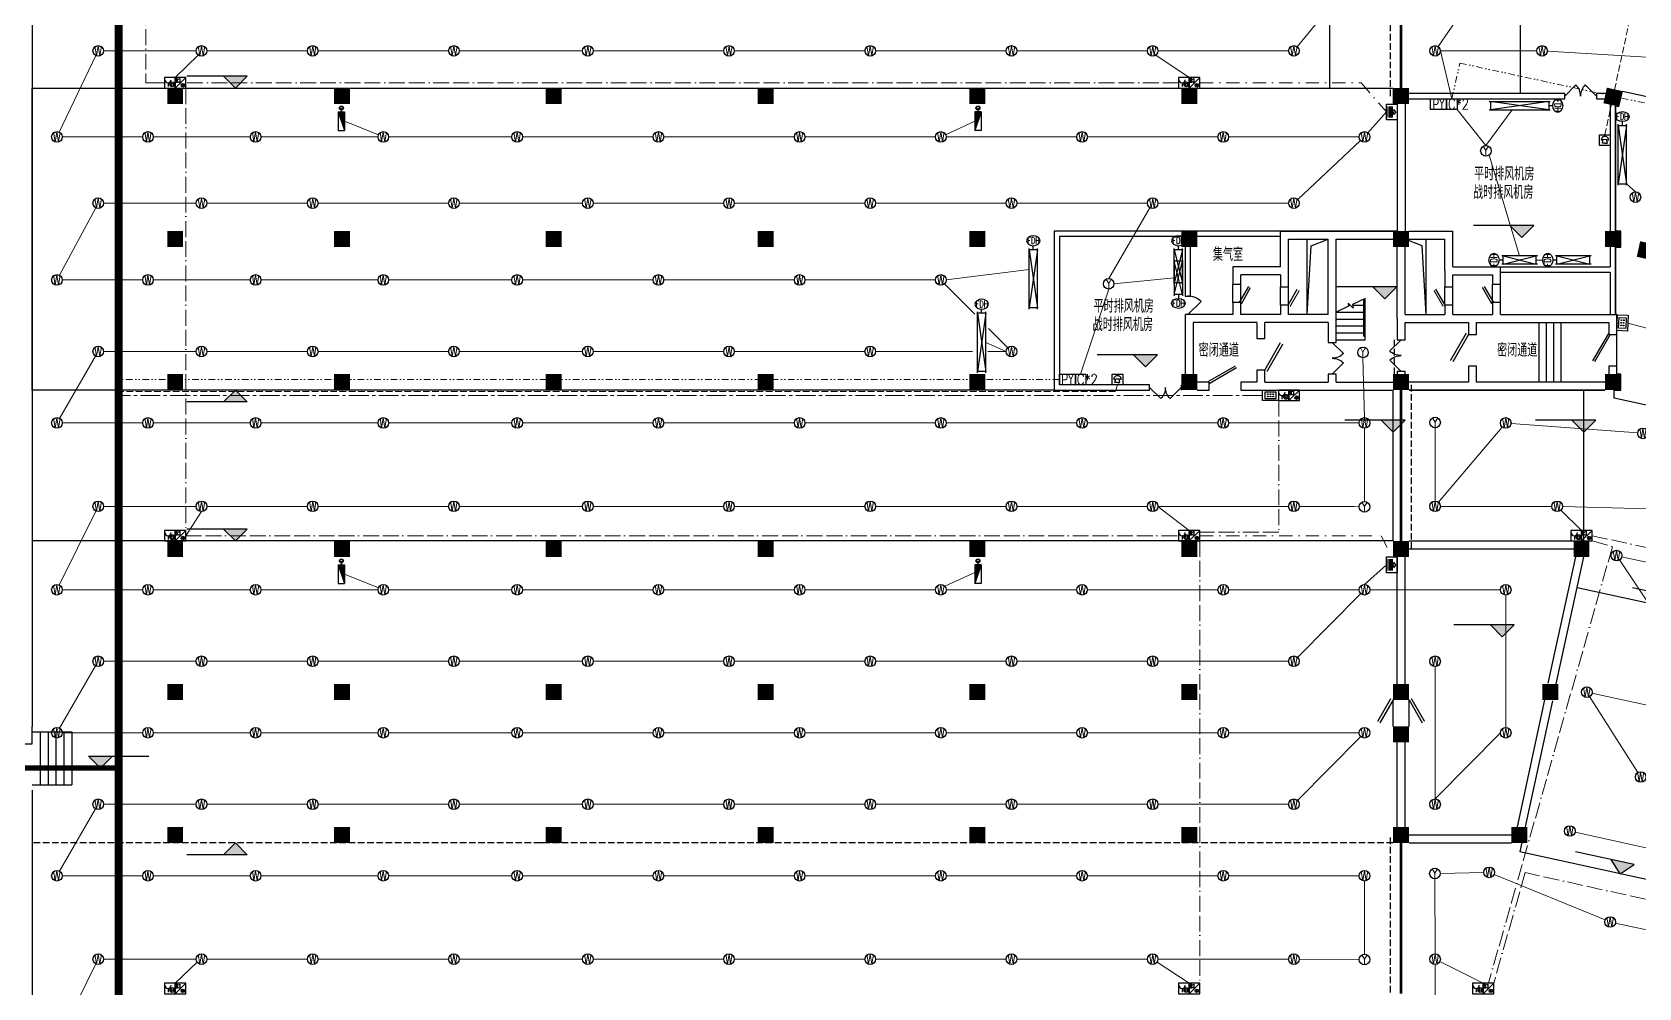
# Model space of a CAD drawing. Extents: x 791398 to 2325386, y -987887 to -518217.
# Drawn here: x 1440194 to 1500875, y -798425 to -762334 of the extents above; entities that cross this region are included whole.
import ezdxf
from ezdxf.enums import TextEntityAlignment as Align

# ---------------------------------------------------------------- set-up
doc = ezdxf.new("R2010")
doc.units = 0
doc.header["$LTSCALE"] = 1000
doc.header["$MEASUREMENT"] = 0
for name, pattern in [('ACAD_ISO11W100', [33.5, 12, -3, 12, -3, 0.5, -3]), ('BORDER', [1.75, 0.5, -0.25, 0.5, -0.25, 0, -0.25]), ('CENTER2', [1.125, 0.75, -0.125, 0.125, -0.125]), ('DASH', [0.35, 0.25, -0.1]), ('DASHDOT', [1, 0.5, -0.25, 0, -0.25]), ('DASHEDX2', [1.5, 1, -0.5]), ('DIVIDE2', [0.625, 0.25, -0.125, 0, -0.125, 0, -0.125]), ('常规', [10, 10, 0])]:
    doc.linetypes.add(name, pattern=pattern)
for name, color, linetype in [('COLUMN', 9, 'Continuous'), ('DIM_ELEV', 3, 'Continuous'), ('JPS-X', 1, 'BORDER'), ('JPS-XHS', 7, 'Continuous'), ('K-排风', 2, 'Continuous'), ('K-防火阀', 7, 'Continuous'), ('PS房间字', 3, 'Continuous'), ('PUB_DIM', 3, 'Continuous'), ('RD-equip', 3, 'Continuous'), ('RD-text', 4, 'Continuous'), ('STAIR', 9, 'Continuous'), ('STAIRS', 9, 'Continuous'), ('WALL', 8, 'Continuous'), ('WINDOW', 8, 'Continuous'), ('ZS封堵', 40, 'Continuous'), ('ZS房间字', 6, 'Continuous')]:
    doc.layers.add(name, color=color, linetype=linetype)
doc.layers.add('RD-line', color=2, linetype='Continuous', lineweight=0)
doc.styles.add('_TCH_DIM', font='SIMPLEX', dxfattribs={"bigfont": 'GBCBIG'})
doc.styles.add('_TEL_DIM', font='SIMPLEX', dxfattribs={"width": 0.8, "height": 3.5, "bigfont": 'HZTXT'})
doc.styles.add('FS1', font='txt4', dxfattribs={"width": 0.8, "bigfont": 'fstxt'})
doc.styles.add('K-KHZ', font='tjromans.shx', dxfattribs={"width": 0.8, "bigfont": 'tjhztxt.shx'})
doc.styles.get("Standard").update_dxf_attribs({"font": 'gbenor.shx', "bigfont": 'gbcbig.shx'})
doc.linetypes.add('BRA', pattern='A,2.8,-0.1,["B",_TEL_DIM,S=0.07,R=0,X=0,Y=-0.12],-0.25', length=3.15)

# ---------------------------------------------------------------- blocks, each defined once
blk = doc.blocks.new('FF')
at = {"linetype": 'Continuous'}
for radius in [75, 60]:
    blk.add_circle((0, 0), radius, dxfattribs=at)
blk = doc.blocks.new('DXHS')
at = {"layer": 'JPS-XHS'}
blk.add_hatch(color=256, dxfattribs=at).paths.add_polyline_path([(-350, 240), (-350, 0), (350, 0)])
at = {"layer": 'JPS-XHS', "linetype": 'Continuous'}
for p, q in [((-350, 240), (-350, 0)), ((-350, 240), (350, 240)), ((-350, 0), (350, 0)), ((350, 240), (350, 0))]:
    blk.add_line(p, q, dxfattribs=at)
at = {"layer": 'JPS-XHS'}
blk.add_line((-350, 240), (350, 0), dxfattribs=at)
blk = doc.blocks.new('xxhhsss')
at = {"layer": 'JPS-X', "const_width": 50}
for points in [[(-13285, -67016), (-13285, -66866)], [(10755, -67016), (10755, -66866)], [(-13285, -84116), (-13285, -83966)], [(10755, -84116), (10755, -83966)]]:
    blk.add_lwpolyline(points, dxfattribs=at)
at = {"layer": 'JPS-X'}
for p, rotation in [((-13285, -66866), 90), ((10755, -66866), 270), ((-13285, -83966), 90), ((10755, -83966), 270)]:
    blk.add_blockref('FF', p, dxfattribs=dict(at, rotation=rotation))
at = {"layer": 'JPS-XHS', "xscale": -1, "rotation": 90}
for p in [(-13165, -67366), (-13165, -84466)]:
    blk.add_blockref('DXHS', p, dxfattribs=at)
at = {"layer": 'JPS-XHS', "rotation": 270}
for p in [(10635, -67366), (10635, -84466)]:
    blk.add_blockref('DXHS', p, dxfattribs=at)
blk = doc.blocks.new('_FZH')
blk.add_solid([(-0.5, -0.5), (0.5, -0.5), (-0.5, 0.5), (0.5, 0.5)])
blk = doc.blocks.new('$DorLib2D$00000192')
at = {"color": 0}
blk.add_line((-0.5, 0.125), (0.366, 0.625), dxfattribs=at)
at = {"color": 0, "const_width": 0.0417}
blk.add_lwpolyline([(-0.542, 0.197), (0.324, 0.697)], dxfattribs=at)
blk = doc.blocks.new('$DorLib2D$00000181')
at = {"color": 0}
for p, q in [((-0.533, 0.141), (0.333, 0.641)), ((-0.5, 0.083), (0.366, 0.583))]:
    blk.add_line(p, q, dxfattribs=at)
blk = doc.blocks.new('$DorLib2D$00000116')
at = {"color": 0}
for p, q in [((-0.5, 0), (-0.146, 0.354)), ((0.5, 0), (0.146, 0.354))]:
    blk.add_line(p, q, dxfattribs=at)
for centre, start, end in [((-0.5, 0), 0, 45), ((0.5, 0), 135, 180)]:
    blk.add_arc(centre, 0.5, start, end, dxfattribs=at)
blk = doc.blocks.new('$DorLib2D$00000190')
at = {"color": 0}
blk.add_line((-0.5, 0.187), (0.366, 0.687), dxfattribs=at)
at = {"color": 0, "const_width": 0.0625}
blk.add_lwpolyline([(-0.562, 0.296), (0.304, 0.796)], dxfattribs=at)
blk = doc.blocks.new('$DorLib2D$00000180')
at = {"color": 0}
for p, q in [((-0.557, 0.242), (0.309, 0.742)), ((-0.5, 0.143), (0.366, 0.643))]:
    blk.add_line(p, q, dxfattribs=at)
blk = doc.blocks.new('$DorLib2D$00000114')
at = {"color": 0}
blk.add_line((0.5, 0), (-0.207, 0.707), dxfattribs=at)
blk.add_arc((0.5, 0), 1, 135, 180, dxfattribs=at)
blk = doc.blocks.new('$DorLib2D$00000191')
at = {"color": 0}
blk.add_line((-0.5, 0.15), (0.366, 0.65), dxfattribs=at)
at = {"color": 0, "const_width": 0.05}
blk.add_lwpolyline([(-0.55, 0.237), (0.316, 0.737)], dxfattribs=at)
blk = doc.blocks.new('yy')
at = {"layer": 'RD-equip'}
blk.add_circle((0, 0), 200, dxfattribs=at)
at = {"layer": 'RD-equip', "color": 4, "style": 'FS1', "width": 0.8}
blk.add_attdef('Y', text='', height=360, dxfattribs=at).set_placement((0, 0), align=Align.MIDDLE)
blk = doc.blocks.new('dafsdgdgdfgh')
at = {"layer": 'RD-equip'}
blk.add_lwpolyline([(300, 400), (300, 0), (-300, 0), (-300, 400)], close=True, dxfattribs=at)
at = {"layer": 'RD-text'}
for points in [[(200, 333), (200, 67), (-200, 67), (-200, 333)], [(-113, 257), (-87, 257), (-87, 237), (-113, 237)], [(-113, 163), (-87, 163), (-87, 143), (-113, 143)], [(-13, 257), (13, 257), (13, 237), (-13, 237)], [(-13, 163), (13, 163), (13, 143), (-13, 143)], [(87, 257), (113, 257), (113, 237), (87, 237)], [(87, 163), (113, 163), (113, 143), (87, 143)]]:
    blk.add_lwpolyline(points, close=True, dxfattribs=at)
blk = doc.blocks.new('sadadfadsada')
for p, q in [((-400, 400), (-400, 0)), ((0, 400), (-400, 400)), ((-400, 0), (0, 0)), ((-268, 200), (-268, 60)), ((400, 400), (0, 400)), ((400, 400), (0, 0)), ((0, 400), (0, 0)), ((0, 0), (0, 400)), ((0, 0), (400, 0)), ((33, 346, 0), (33, 226, 0)), ((92, 346, 0), (33, 346, 0)), ((33, 226, 0), (92, 226, 0)), ((92, 326, 0), (172, 366, 0)), ((92, 226, 0), (92, 346, 0)), ((172, 206, 0), (92, 246, 0)), ((172, 366, 0), (172, 206, 0)), ((242, 159), (338, 64)), ((242, 64), (338, 159)), ((400, 0), (400, 400))]:
    blk.add_line(p, q)
for centre, radius in [((-109, 144), 90.3), ((-109, 144), 45.2), ((290, 111), 67.6)]:
    blk.add_circle(centre, radius)
blk.add_arc((-268, 320), 120, 180, 0)
at = {"flags": 9}
for p in [(-200, 400), (200, 400)]:
    blk.add_attdef('A', p, '', height=0.008, dxfattribs=at)
blk = doc.blocks.new('adfarq2daasdfwqdf')
at = {"color": 4}
for p, q in [((-73, 0), (-139, 0)), ((-94, -112), (-67, 29)), ((-67, 29), (62, 29)), ((94, -112), (62, 29)), ((139, 0), (71, 0)), ((0, -112), (-94, -112)), ((0, -112), (94, -112))]:
    blk.add_line(p, q, dxfattribs=at)
blk.add_ellipse((0, 0), major_axis=(98.3, 98.3), ratio=1, start_param=5.497787, end_param=8.63938, dxfattribs=at)
at = {"layer": 'RD-equip'}
blk.add_lwpolyline([(-201, 200), (199, 200), (199, -200), (-201, -200)], close=True, dxfattribs=at)
blk = doc.blocks.new('FHJL')
at = {"layer": 'RD-equip', "color": 4}
for p, q in [((-212, 331), (210, 331)), ((-212, 274), (210, 274)), ((-212, 221), (210, 221)), ((-212, 168), (210, 168)), ((-97, 120), (-31, 120)), ((0, 43), (-97, 120)), ((-31, 120), (-31, 293)), ((0, 43), (97, 120)), ((31, 120), (31, 293)), ((97, 120), (31, 120))]:
    blk.add_line(p, q, dxfattribs=at)
at = {"layer": 'RD-equip'}
blk.add_lwpolyline([(300, 400), (300, 0), (-300, 0), (-300, 400)], close=True, dxfattribs=at)
blk = doc.blocks.new('FI1250K')
at = {"layer": 'K-防火阀'}
for p, q in [((0, -50), (0, 1300)), ((320, 1250), (0, 0)), ((0, 1250), (320, 0)), ((0, 1250), (320, 1250)), ((160, 1250), (160, 1400)), ((320, -50), (320, 1300)), ((0, 0), (320, 0))]:
    blk.add_line(p, q, dxfattribs=at)
at = {"layer": 'K-防火阀', "const_width": 25}
blk.add_lwpolyline([(148, 625, 1), (172, 625, 1)], format="xyb", close=True, dxfattribs=at)
at = {"layer": 'K-防火阀'}
blk.add_ellipse((160, 1590), major_axis=(255, 0), ratio=0.74203, dxfattribs=at)
at = {"layer": 'K-防火阀', "style": 'K-KHZ', "width": 0.65, "flags": 4}
blk.add_attdef('F', text='', height=250, dxfattribs=at).set_placement((160, 1470), align=Align.CENTER)
blk = doc.blocks.new('FI2200K')
at = {"layer": 'K-防火阀'}
for p, q in [((0, -50), (0, 2250)), ((320, 2200), (0, 0)), ((0, 2200), (320, 0)), ((0, 2200), (320, 2200)), ((160, 2200), (160, 2350)), ((320, -50), (320, 2250)), ((0, 0), (320, 0))]:
    blk.add_line(p, q, dxfattribs=at)
at = {"layer": 'K-防火阀', "const_width": 25}
blk.add_lwpolyline([(148, 1101, 1), (172, 1101, 1)], format="xyb", close=True, dxfattribs=at)
at = {"layer": 'K-防火阀'}
blk.add_ellipse((160, 2540), major_axis=(255, 0), ratio=0.74203, dxfattribs=at)
at = {"layer": 'K-防火阀', "style": 'K-KHZ', "width": 0.65, "flags": 4}
blk.add_attdef('F', text='', height=250, dxfattribs=at).set_placement((160, 2420), align=Align.CENTER)
blk = doc.blocks.new('KZMK')
at = {"layer": 'RD-equip'}
blk.add_lwpolyline([(-200, 400), (200, 400), (200, 0), (-200, 0)], close=True, dxfattribs=at)
at = {"layer": 'RD-equip', "color": 4, "style": 'FS1', "width": 0.8}
blk.add_attdef('C', text='', height=400, dxfattribs=at).set_placement((0, 200), align=Align.MIDDLE)

msp = doc.modelspace()

# ---------------------------------------------------------------- hatches: boundary and pattern name
at = {"layer": 'DIM_ELEV'}
for points in [[(1447870, -764449), (1448320, -763999), (1447420, -763999)], [(1496458, -770089), (1496908, -769639), (1496008, -769639)], [(1491284, -772400), (1491734, -771950), (1490834, -771950)], [(1482245, -774975), (1482695, -774525), (1481795, -774525)], [(1447870, -775849), (1448320, -776299), (1447420, -776299)], [(1491594, -777440), (1492044, -776990), (1491144, -776990)], [(1498794, -777440), (1499244, -776990), (1498344, -776990)], [(1447870, -781549), (1448320, -781099), (1447420, -781099)], [(1495716, -785171), (1496166, -784721), (1495266, -784721)], [(1442778, -790123), (1442328, -789673), (1443228, -789673)], [(1447870, -792949), (1448320, -793399), (1447420, -793399)], [(1500167, -794114), (1500702, -793769), (1499823, -793578)]]:
    msp.add_hatch(color=256, dxfattribs=at).paths.add_polyline_path(points)

# ---------------------------------------------------------------- linework, layer by layer
for p, q in [((1488344, -772999), (1488344, -770149)), ((1488344, -772999), (1488344, -770149)), ((1492844, -772999), (1492844, -770149)), ((1492844, -772999), (1492844, -770149)), ((1491594, -788549), (1491594, -787549)), ((1491594, -788549), (1491594, -787549)), ((1492194, -788549), (1492194, -787549)), ((1492194, -788549), (1492194, -787549))]:
    msp.add_line(p, q)
for points in [[(1488344, -772999), (1488502, -770408), (1489144, -770149)], [(1488344, -772999), (1488502, -770408), (1489144, -770149)], [(1492844, -772999), (1492685, -770408), (1492044, -770149)], [(1492844, -772999), (1492685, -770408), (1492044, -770149)]]:
    msp.add_lwpolyline(points)
for p, q in [((1448320, -763999), (1446042, -763999)), ((1447870, -764449), (1447420, -763999)), ((1447870, -764449), (1448320, -763999)), ((1496908, -769639), (1494630, -769639)), ((1496458, -770089), (1496008, -769639)), ((1496458, -770089), (1496908, -769639)), ((1491734, -771950), (1489455, -771950)), ((1491284, -772400), (1490834, -771950)), ((1491284, -772400), (1491734, -771950)), ((1482695, -774525), (1480417, -774525)), ((1482245, -774975), (1481795, -774525)), ((1482245, -774975), (1482695, -774525)), ((1447870, -775849), (1447420, -776299)), ((1447870, -775849), (1448320, -776299)), ((1448320, -776299), (1446042, -776299)), ((1492044, -776990), (1489765, -776990)), ((1491594, -777440), (1491144, -776990)), ((1491594, -777440), (1492044, -776990)), ((1499244, -776990), (1496965, -776990)), ((1498794, -777440), (1498344, -776990)), ((1498794, -777440), (1499244, -776990)), ((1448320, -781099), (1446042, -781099)), ((1447870, -781549), (1447420, -781099)), ((1447870, -781549), (1448320, -781099)), ((1502866, -783801), (1500640, -783318)), ((1496166, -784721), (1493888, -784721)), ((1495716, -785171), (1495266, -784721)), ((1495716, -785171), (1496166, -784721)), ((1442778, -790123), (1442328, -789673)), ((1442328, -789673), (1444607, -789673)), ((1442778, -790123), (1443228, -789673)), ((1447870, -792949), (1447420, -793399)), ((1447870, -792949), (1448320, -793399)), ((1448320, -793399), (1446042, -793399)), ((1500702, -793769), (1498476, -793286)), ((1500167, -794114), (1499823, -793578)), ((1500167, -794114), (1500702, -793769))]:
    msp.add_line(p, q, dxfattribs=at)
at = {"layer": 'PUB_DIM'}
msp.add_lwpolyline([(1441694, -790150, 0, 0, 0), (1440869, -790150, 100, 0, 0), (1440494, -790150, 0, 0, 0)], format="xyseb", dxfattribs=at)
at = {"layer": 'RD-equip'}
for points in [[(1493010, -764849), (1493610, -764849), (1493609, -765249), (1493010, -765249)], [(1478994, -775249), (1479593, -775249), (1479593, -775649), (1478994, -775649)]]:
    msp.add_lwpolyline(points, close=True, dxfattribs=at)
at = {"layer": 'RD-line', "linetype": 'ACAD_ISO11W100', "ltscale": 0.05}
for p, q in [((1444494, -736349), (1444494, -764249)), ((1483494, -764249), (1445994, -764249)), ((1445994, -764449), (1445994, -781149)), ((1487273, -776249), (1487273, -781211)), ((1445994, -781349), (1483494, -781349)), ((1487273, -781211), (1484294, -781211)), ((1484294, -781549), (1484294, -798249)), ((1499107, -781349), (1537421, -789709)), ((1499107, -781549), (1499875, -781767)), ((1499875, -781767), (1495195, -798249)), ((1496580, -794074), (1495395, -798249)), ((1519123, -799048), (1496580, -794074))]:
    msp.add_line(p, q, dxfattribs=at)
at = {"layer": 'RD-line', "linetype": 'DASH'}
for p, q in [((1499594, -766211), (1501742, -756185)), ((1481106, -775901), (1443461, -775901)), ((1481183, -775649), (1481106, -775901))]:
    msp.add_line(p, q, dxfattribs=at)
at = {"layer": 'RD-line'}
for p, q in [((1490386, -759947), (1487973, -762887)), ((1495295, -759957), (1493293, -762877)), ((1442603, -763222), (1441216, -766112)), ((1446390, -763042), (1442890, -763042)), ((1450590, -763042), (1446790, -763042)), ((1455923, -763042), (1450990, -763042)), ((1460980, -763042), (1456323, -763042)), ((1466313, -763042), (1461380, -763042)), ((1471647, -763042), (1466713, -763042)), ((1476980, -763042), (1472047, -763042)), ((1482313, -763042), (1477380, -763042)), ((1487647, -763042), (1482713, -763042)), ((1497021, -763042), (1493380, -763042)), ((1493380, -763042), (1493810, -764849)), ((1497421, -763054), (1501176, -763274)), ((1445194, -764249), (1444494, -764249)), ((1494009, -765249), (1495099, -766615)), ((1495099, -766615), (1496096, -765269)), ((1441330, -766292), (1444369, -766292)), ((1444769, -766292), (1448434, -766292)), ((1448834, -766292), (1453256, -766292)), ((1453656, -766292), (1458313, -766292)), ((1458713, -766292), (1463647, -766292)), ((1464047, -766292), (1468980, -766292)), ((1469380, -766292), (1474313, -766292)), ((1474713, -766292), (1479647, -766292)), ((1480047, -766292), (1484980, -766292)), ((1485380, -766292), (1490313, -766292)), ((1490367, -766429), (1487992, -768655)), ((1495218, -766976), (1496369, -770779)), ((1500746, -768364), (1500414, -768064)), ((1446390, -768792), (1442890, -768792)), ((1450590, -768792), (1446790, -768792)), ((1455923, -768792), (1450990, -768792)), ((1460980, -768792), (1456323, -768792)), ((1466313, -768792), (1461380, -768792)), ((1471647, -768792), (1466713, -768792)), ((1476980, -768792), (1472047, -768792)), ((1482313, -768792), (1477380, -768792)), ((1487647, -768792), (1482713, -768792)), ((1442595, -768968), (1441225, -771516)), ((1480852, -771636), (1482412, -768965)), ((1496994, -770939), (1497245, -770939)), ((1441330, -771692), (1444369, -771692)), ((1444769, -771692), (1448434, -771692)), ((1448834, -771692), (1453256, -771692)), ((1453656, -771692), (1458313, -771692)), ((1458713, -771692), (1463647, -771692)), ((1464047, -771692), (1468980, -771692)), ((1469380, -771692), (1474313, -771692)), ((1474654, -771834), (1475795, -772990)), ((1474713, -771692), (1477844, -771291)), ((1481052, -771836), (1483324, -771611)), ((1480852, -772036), (1479793, -775249)), ((1476318, -773519), (1477039, -774250)), ((1476980, -774392), (1476214, -774049)), ((1442590, -774565), (1441230, -776919)), ((1446390, -774392), (1442890, -774392)), ((1450590, -774392), (1446790, -774392)), ((1455923, -774392), (1450990, -774392)), ((1460980, -774392), (1456323, -774392)), ((1466313, -774392), (1461380, -774392)), ((1471647, -774392), (1466713, -774392)), ((1475713, -774392), (1472047, -774392)), ((1476980, -774392), (1476289, -774392)), ((1490456, -774628), (1490509, -776892)), ((1441330, -777092), (1444369, -777092)), ((1444769, -777092), (1448434, -777092)), ((1448834, -777092), (1453256, -777092)), ((1453656, -777092), (1458313, -777092)), ((1458713, -777092), (1463647, -777092)), ((1464047, -777092), (1468980, -777092)), ((1469380, -777092), (1474313, -777092)), ((1474713, -777092), (1479647, -777092)), ((1480047, -777092), (1484980, -777092)), ((1485380, -777092), (1490313, -777092)), ((1490513, -777292), (1490513, -780059)), ((1493180, -777276), (1493180, -780042)), ((1495717, -777245), (1493309, -780089)), ((1500831, -777471), (1496046, -777107)), ((1446390, -780242), (1442890, -780242)), ((1450590, -780242), (1446790, -780242)), ((1455923, -780242), (1450990, -780242)), ((1460980, -780242), (1456323, -780242)), ((1466313, -780242), (1461380, -780242)), ((1471647, -780242), (1466713, -780242)), ((1476980, -780242), (1472047, -780242)), ((1482313, -780242), (1477380, -780242)), ((1487647, -780242), (1482713, -780242)), ((1482713, -780242), (1483894, -781149)), ((1488047, -780242), (1490128, -780242)), ((1490128, -780242), (1490313, -780259)), ((1493380, -780242), (1497588, -780242)), ((1497988, -780247), (1502930, -780381)), ((1442601, -780421), (1441219, -783213)), ((1446590, -780442), (1445994, -781349)), ((1500224, -782143), (1505039, -783188)), ((1490513, -783192), (1491344, -782451)), ((1500140, -782267), (1501977, -785019)), ((1441330, -783392), (1444369, -783392)), ((1444769, -783392), (1448434, -783392)), ((1448834, -783392), (1453256, -783392)), ((1453656, -783392), (1458313, -783392)), ((1458713, -783392), (1463647, -783392)), ((1464047, -783392), (1468980, -783392)), ((1469380, -783392), (1474313, -783392)), ((1474713, -783392), (1479647, -783392)), ((1480047, -783392), (1484980, -783392)), ((1485380, -783392), (1490313, -783392)), ((1495647, -783392), (1490713, -783392)), ((1490373, -783534), (1487987, -785950)), ((1495847, -788592), (1495847, -783592)), ((1442590, -786265), (1441230, -788619)), ((1446390, -786092), (1442890, -786092)), ((1450590, -786092), (1446790, -786092)), ((1455923, -786092), (1450990, -786092)), ((1460980, -786092), (1456323, -786092)), ((1466313, -786092), (1461380, -786092)), ((1471647, -786092), (1466713, -786092)), ((1476980, -786092), (1472047, -786092)), ((1482313, -786092), (1477380, -786092)), ((1487647, -786092), (1482713, -786092)), ((1493180, -786292), (1493180, -791292)), ((1500835, -790293), (1499016, -787427)), ((1499105, -787300), (1503919, -788346)), ((1441330, -788792), (1444369, -788792)), ((1444769, -788792), (1448434, -788792)), ((1448834, -788792), (1453256, -788792)), ((1453656, -788792), (1458313, -788792)), ((1458713, -788792), (1463647, -788792)), ((1464047, -788792), (1468980, -788792)), ((1469380, -788792), (1474313, -788792)), ((1474713, -788792), (1479647, -788792)), ((1480047, -788792), (1484980, -788792)), ((1485380, -788792), (1490313, -788792)), ((1493180, -791292), (1495647, -788792)), ((1490373, -788934), (1487987, -791350)), ((1442590, -791665), (1441230, -794019)), ((1446390, -791492), (1442890, -791492)), ((1450590, -791492), (1446790, -791492)), ((1455923, -791492), (1450990, -791492)), ((1460980, -791492), (1456323, -791492)), ((1466313, -791492), (1461380, -791492)), ((1471647, -791492), (1466713, -791492)), ((1476980, -791492), (1472047, -791492)), ((1482313, -791492), (1477380, -791492)), ((1487647, -791492), (1482713, -791492)), ((1498464, -792545), (1502849, -793512)), ((1441330, -794192), (1444369, -794192)), ((1444769, -794192), (1448434, -794192)), ((1448834, -794192), (1453256, -794192)), ((1453656, -794192), (1458313, -794192)), ((1458713, -794192), (1463647, -794192)), ((1464047, -794192), (1468980, -794192)), ((1469380, -794192), (1474313, -794192)), ((1474713, -794192), (1479647, -794192)), ((1480047, -794192), (1484980, -794192)), ((1485380, -794192), (1490313, -794192)), ((1493180, -797142), (1493172, -794305)), ((1493372, -794105), (1495022, -794069)), ((1499605, -795862), (1495407, -794140)), ((1490513, -794392), (1490513, -797153)), ((1504807, -797027), (1499986, -795980)), ((1446390, -797342), (1442890, -797342)), ((1450590, -797342), (1446790, -797342)), ((1455923, -797342), (1450990, -797342)), ((1460980, -797342), (1456323, -797342)), ((1466313, -797342), (1461380, -797342)), ((1471647, -797342), (1466713, -797342)), ((1476980, -797342), (1472047, -797342)), ((1482313, -797342), (1477380, -797342)), ((1487647, -797342), (1482713, -797342)), ((1488047, -797342), (1490313, -797353)), ((1442601, -797521), (1441219, -800313)), ((1493180, -797542), (1493180, -802992)), ((1493361, -797427), (1494995, -798249))]:
    msp.add_line(p, q, dxfattribs=at)
at = {"layer": 'RD-line', "linetype": 'BRA'}
for p, q in [((1445594, -764049), (1446466, -763203)), ((1482633, -763202), (1483894, -764049)), ((1451994, -765699), (1453271, -766217)), ((1475794, -765699), (1474695, -766208)), ((1491344, -765349), (1490645, -766142)), ((1498707, -781149), (1497930, -780382)), ((1475794, -782742), (1474661, -783257)), ((1451994, -782799), (1453271, -783317)), ((1446426, -797456), (1445594, -798249)), ((1483894, -798249), (1482680, -797452))]:
    msp.add_line(p, q, dxfattribs=at)
at = {"layer": 'RD-line', "linetype": 'DIVIDE2'}
for p, q in [((1493810, -764849), (1494119, -763504)), ((1494119, -763504), (1520191, -769138)), ((1478994, -775449), (1443461, -775449))]:
    msp.add_line(p, q, dxfattribs=at)
at = {"layer": 'RD-line', "linetype": 'DASHDOT'}
for p, q in [((1484294, -764249), (1490388, -764249)), ((1490388, -764249), (1491344, -765349)), ((1484294, -781349), (1491137, -781349)), ((1491137, -781349), (1491544, -782151))]:
    msp.add_line(p, q, dxfattribs=at)
at = {"layer": 'RD-line', "linetype": 'CENTER2'}
for p, q in [((1500454, -773323), (1517898, -777892)), ((1486659, -776049), (1443461, -776049))]:
    msp.add_line(p, q, dxfattribs=at)
at = {"layer": 'RD-line', "linetype": 'DASHEDX2'}
for points, const_width in [([(1443461, -841002), (1443461, -736620)], 300), ([(1443461, -790118), (1436515, -790118)], 200)]:
    msp.add_lwpolyline(points, dxfattribs=dict(at, const_width=const_width))
at = {"layer": 'STAIR'}
for p, q in [((1490544, -772389), (1490057, -772619)), ((1490484, -773819), (1490484, -772417)), ((1490544, -773097), (1490544, -772389)), ((1490544, -773819), (1490544, -772389)), ((1489912, -772687), (1489444, -772909)), ((1489444, -772909), (1490484, -772909)), ((1489444, -773949), (1489444, -772909)), ((1490081, -772752), (1489890, -772563)), ((1489890, -772563), (1489912, -772687)), ((1489905, -772649), (1489977, -772649)), ((1490057, -772619), (1490081, -772752)), ((1490062, -772649), (1490484, -772649)), ((1489444, -773169), (1490484, -773169)), ((1489444, -773429), (1490484, -773429)), ((1490544, -773819), (1490544, -773097)), ((1497104, -775549), (1497104, -773299)), ((1497384, -775549), (1497384, -773299)), ((1497664, -775549), (1497664, -773299)), ((1497944, -775549), (1497944, -773299)), ((1489444, -773689), (1490484, -773689)), ((1489444, -773949), (1490544, -773949)), ((1490484, -773819), (1490544, -773819)), ((1490544, -773949), (1490544, -773819))]:
    msp.add_line(p, q, dxfattribs=at)
at = {"layer": 'STAIRS', "linetype": 'ByBlock'}
for p, q in [((1496394, -758049), (1496394, -764649)), ((1489194, -758649), (1489194, -764449))]:
    msp.add_line(p, q, dxfattribs=at)
at = {"layer": 'STAIRS'}
for p, q in [((1491594, -781549), (1491594, -775849)), ((1492194, -775849), (1499594, -775849)), ((1498794, -781549), (1498794, -775849)), ((1505919, -784925), (1498541, -783323)), ((1440194, -788760), (1441694, -788760)), ((1440494, -788760), (1440494, -790760)), ((1440794, -788760), (1440794, -790760)), ((1441094, -788760), (1441094, -790760)), ((1441394, -788760), (1441394, -790760)), ((1441694, -788760), (1441694, -790760)), ((1440194, -790760), (1441694, -790760)), ((1496581, -792349), (1496377, -793291)), ((1459594, -792949), (1459164, -792949)), ((1503755, -794893), (1496377, -793291))]:
    msp.add_line(p, q, dxfattribs=at)
at = {"layer": 'STAIRS', "linetype": 'DASH'}
msp.add_line((1491594, -792949), (1440194, -792949), dxfattribs=at)
at = {"layer": 'STAIRS'}
msp.add_lwpolyline([(1440194, -764449), (1491594, -764449), (1491594, -765049), (1491744, -765049), (1491744, -769849), (1478794, -769849), (1478794, -775849), (1440194, -775849)], close=True, dxfattribs=at)
for points in [[(1499943, -776157), (1499943, -775849), (1500194, -775849), (1500194, -775249), (1500044, -775249), (1500044, -772999), (1499994, -772999), (1499994, -770449), (1500194, -770449), (1500194, -769849), (1499994, -769849), (1499994, -765117), (1500123, -765145), (1500251, -764558), (1635070, -793827), (1632652, -804968), (1583155, -794222), (1584428, -788359), (1571284, -785505), (1570011, -791369), (1499943, -776157), (1499943, -775849)], [(1491594, -781549), (1440194, -781549)]]:
    msp.add_lwpolyline(points, dxfattribs=at)
at = {"layer": 'WALL'}
for p, q in [((1440194, -738249), (1440194, -788560)), ((1491744, -765049), (1491744, -769849)), ((1492044, -765049), (1492044, -769849)), ((1498073, -764649), (1492194, -764649)), ((1492194, -764849), (1498073, -764849)), ((1498073, -764849), (1498073, -764649)), ((1499617, -764649), (1499273, -764649)), ((1499273, -764649), (1499273, -764849)), ((1499273, -764849), (1499573, -764849)), ((1499794, -765073), (1499794, -769849)), ((1499994, -765117), (1499994, -769849)), ((1478794, -769849), (1478794, -775849)), ((1483594, -769849), (1478794, -769849)), ((1487344, -769849), (1484194, -769849)), ((1487344, -769849), (1489294, -769849)), ((1487344, -770149), (1487344, -769849)), ((1489294, -769849), (1491594, -769849)), ((1492194, -769849), (1493844, -769849)), ((1493844, -771199), (1493844, -769849)), ((1478994, -770049), (1478994, -775649)), ((1483594, -770049), (1478994, -770049)), ((1483744, -770449), (1483744, -772299)), ((1483944, -772299), (1483944, -770449)), ((1487344, -770049), (1484194, -770049)), ((1487344, -771199), (1487344, -770149)), ((1487644, -770149), (1489144, -770149)), ((1487644, -771349), (1487644, -770149)), ((1487644, -770149), (1487644, -770149)), ((1489144, -772999), (1489144, -770149)), ((1489444, -770149), (1491594, -770149)), ((1489444, -773149), (1489444, -770149)), ((1491744, -773149), (1491744, -770449)), ((1492044, -772999), (1492044, -770449)), ((1492194, -770149), (1493544, -770149)), ((1493544, -771349), (1493544, -770149)), ((1499794, -770449), (1499794, -771199)), ((1499994, -770449), (1499994, -771349)), ((1485544, -771199), (1485544, -771849)), ((1487344, -771199), (1485544, -771199)), ((1493844, -771199), (1495644, -771199)), ((1495644, -771849), (1495644, -771199)), ((1495644, -771199), (1499794, -771199)), ((1485544, -771849), (1485844, -771849)), ((1485844, -771849), (1485844, -771499)), ((1487344, -771499), (1485844, -771499)), ((1487344, -771499), (1487344, -771949)), ((1487644, -771949), (1487644, -771349)), ((1493544, -771349), (1493544, -771949)), ((1493844, -771949), (1493844, -771499)), ((1493844, -771499), (1495344, -771499)), ((1495344, -771499), (1495344, -771849)), ((1495344, -771849), (1495644, -771849)), ((1495644, -771399), (1499794, -771399)), ((1499794, -771399), (1499794, -772999)), ((1499994, -771349), (1499994, -772999)), ((1483744, -772299), (1483944, -772299)), ((1487344, -771949), (1487644, -771949)), ((1493544, -771949), (1493844, -771949)), ((1483744, -772999), (1483744, -775249)), ((1485544, -772999), (1483744, -772999)), ((1483944, -772999), (1483744, -772999)), ((1485844, -772549), (1485544, -772549)), ((1485544, -772549), (1485544, -772999)), ((1485844, -772999), (1485844, -772549)), ((1486594, -772999), (1485844, -772999)), ((1487344, -772999), (1486594, -772999)), ((1487644, -772649), (1487344, -772649)), ((1487344, -772649), (1487344, -772999)), ((1487644, -772999), (1487644, -772649)), ((1489144, -772999), (1487644, -772999)), ((1492044, -772999), (1493544, -772999)), ((1493844, -772649), (1493544, -772649)), ((1493544, -772649), (1493544, -772999)), ((1493844, -772999), (1493844, -772649)), ((1493844, -772999), (1494594, -772999)), ((1494594, -772999), (1495344, -772999)), ((1495644, -772549), (1495344, -772549)), ((1495344, -772549), (1495344, -772999)), ((1495644, -772999), (1495644, -772549)), ((1495644, -772999), (1500044, -772999)), ((1500044, -773749), (1500044, -772999)), ((1484044, -773299), (1484044, -775249)), ((1485694, -773299), (1484044, -773299)), ((1486444, -773299), (1485694, -773299)), ((1486444, -773299), (1486444, -773899)), ((1487494, -773299), (1486744, -773299)), ((1486744, -773899), (1486744, -773299)), ((1489144, -773299), (1487494, -773299)), ((1489144, -773299), (1489144, -774049)), ((1489444, -774049), (1489444, -773149)), ((1491744, -773149), (1491744, -773949)), ((1492044, -773949), (1492044, -773299)), ((1492044, -773299), (1493694, -773299)), ((1493694, -773299), (1494444, -773299)), ((1494444, -773299), (1494444, -773749)), ((1494744, -773299), (1495494, -773299)), ((1494744, -773749), (1494744, -773299)), ((1495494, -773299), (1499744, -773299)), ((1499744, -773299), (1499744, -773749)), ((1486444, -773899), (1486744, -773899)), ((1489144, -774049), (1489444, -774049)), ((1491744, -773949), (1492044, -773949)), ((1494444, -773749), (1494744, -773749)), ((1499744, -773749), (1500044, -773749)), ((1486744, -775099), (1486444, -775099)), ((1486444, -775099), (1486444, -775549)), ((1486744, -775549), (1486744, -775099)), ((1489444, -775249), (1489144, -775249)), ((1489144, -775249), (1489144, -775549)), ((1489444, -775549), (1489444, -775249)), ((1492044, -775149), (1491744, -775149)), ((1491744, -775149), (1491744, -775249)), ((1492044, -775249), (1492044, -775149)), ((1494744, -774949), (1494444, -774949)), ((1494444, -774949), (1494444, -775549)), ((1494744, -775549), (1494744, -774949)), ((1500044, -774949), (1499744, -774949)), ((1499744, -774949), (1499744, -775249)), ((1500044, -775249), (1500044, -774949)), ((1478794, -775849), (1482394, -775849)), ((1482394, -775649), (1478994, -775649)), ((1482394, -775849), (1482394, -775649)), ((1483594, -775649), (1483594, -775849)), ((1484644, -775549), (1484194, -775549)), ((1484194, -775849), (1484644, -775849)), ((1484644, -775849), (1484644, -775549)), ((1486444, -775549), (1485844, -775549)), ((1485844, -775549), (1485844, -775849)), ((1485844, -775849), (1486594, -775849)), ((1486594, -775849), (1489294, -775849)), ((1486744, -775549), (1489144, -775549)), ((1489294, -775849), (1491594, -775849)), ((1489444, -775549), (1491594, -775549)), ((1494444, -775549), (1492194, -775549)), ((1494594, -775849), (1492194, -775849)), ((1497444, -775849), (1494594, -775849)), ((1497144, -775549), (1494744, -775549)), ((1497144, -775549), (1497144, -775549)), ((1499594, -775549), (1497144, -775549)), ((1497444, -775849), (1497444, -775849)), ((1499594, -775849), (1497444, -775849)), ((1492194, -781549), (1498407, -781549)), ((1491744, -786949), (1491744, -782149)), ((1492044, -786949), (1492044, -782149)), ((1492194, -781849), (1498407, -781849)), ((1497454, -786917), (1498489, -782149)), ((1497754, -786949), (1498796, -782149)), ((1497317, -787549), (1496274, -792349)), ((1497617, -787581), (1496581, -792349)), ((1440194, -789210), (1440194, -788560)), ((1439794, -789210), (1440194, -789210)), ((1491744, -792349), (1491744, -789149)), ((1492044, -792349), (1492044, -789149)), ((1440194, -790960), (1440194, -804199)), ((1492194, -792649), (1496063, -792649)), ((1492194, -792949), (1496063, -792949))]:
    msp.add_line(p, q, dxfattribs=at)
at = {"layer": 'WINDOW'}
for p, q in [((1485544, -772549, 150), (1485544, -771849, 150)), ((1485844, -772549, 150), (1485844, -771849, 150)), ((1495344, -772549, 150), (1495344, -771849, 150)), ((1495644, -772549, 150), (1495644, -771849, 150)), ((1487344, -772649, 150), (1487344, -771949, 150)), ((1487644, -772649, 150), (1487644, -771949, 150)), ((1493544, -772649, 150), (1493544, -771949, 150)), ((1493844, -772649, 150), (1493844, -771949, 150))]:
    msp.add_line(p, q, dxfattribs=at)
at = {"layer": 'WINDOW', "linetype": 'DASH', "ltscale": 2, "const_width": 100}
for points in [[(1491894, -758749), (1491894, -764449)], [(1491894, -775849), (1491894, -781549)], [(1491894, -792949), (1491894, -798649)]]:
    msp.add_lwpolyline(points, dxfattribs=at)
at = {"layer": 'ZS封堵', "linetype": 'DASH'}
for points in [[(1491494, -764749), (1491494, -757756)], [(1491644, -775249), (1491644, -773849)], [(1492294, -781849), (1492294, -775549)], [(1491494, -798949), (1491494, -792649)]]:
    msp.add_lwpolyline(points, dxfattribs=at)

# ---------------------------------------------------------------- block references
at = {"rotation": 87.35633820625947}
msp.add_blockref('dafsdgdgdfgh', (1500454, -773323), dxfattribs=at)
msp.add_blockref('dafsdgdgdfgh', (1486959, -776249))
at = {"layer": 'COLUMN'}
for p, xscale, yscale, zscale, rotation in [((1445594, -764749), 600, 600, 600, 359.9999999997665), ((1451894, -764749), 600, 600, 600, 359.9999999997665), ((1459894, -764749), 600, 600, 600, 359.9999999997665), ((1467894, -764749), 600, 600, 600, 359.9999999997665), ((1475894, -764749), 600, 600, 600, 359.9999999997665), ((1483894, -764749), 600, 600, 600, 359.9999999997665), ((1491894, -764749), 600, 600, 600, 359.9999999997777), ((1499894, -764788), 599.9999999998946, 599.9999999998699, 599.9999999998699, 347.7513756325903), ((1445594, -770149), 600, 600, 600, 359.9999999997999), ((1451894, -770149), 600, 600, 600, 359.9999999997999), ((1459894, -770149), 600, 600, 600, 359.9999999997888), ((1467894, -770149), 600, 600, 600, 359.9999999997888), ((1475894, -770149), 600, 600, 600, 359.9999999997999), ((1483894, -770149), 600, 600, 600, 359.9999999997888), ((1491894, -770149), 600, 600, 600, 359.9999999997888), ((1499894, -770149), 600, 600, 600, 359.9999999997888), ((1501152, -770587), 599.9999999999441, 599.9999999999687, 599.9999999999687, 347.7513756325686), ((1445594, -775549), 600, 600, 600, 359.9999999997999), ((1451894, -775549), 600, 600, 600, 359.9999999997888), ((1459894, -775549), 600, 600, 600, 359.9999999997888), ((1467894, -775549), 600, 600, 600, 359.9999999997888), ((1475894, -775549), 600, 600, 600, 359.9999999997888), ((1483894, -775549), 600, 600, 600, 359.9999999997888), ((1491894, -775549), 600, 600, 600, 359.9999999997888), ((1499894, -775549), 600, 600, 600, 359.9999999997888), ((1445594, -781849), 600, 600, 600, 359.9999999997888), ((1451894, -781849), 600, 600, 600, 359.9999999997999), ((1459894, -781849), 600, 600, 600, 359.9999999997888), ((1467894, -781849), 600, 600, 600, 359.9999999997999), ((1475894, -781849), 600, 600, 600, 359.9999999997888), ((1483894, -781849), 600, 600, 600, 359.9999999997999), ((1491894, -781849), 600, 600, 600, 359.9999999997888), ((1498707, -781849), 600, 600, 600, 359.9999999997888), ((1445594, -787249), 600, 600, 600, 359.9999999997665), ((1451894, -787249), 600, 600, 600, 359.9999999997665), ((1459894, -787249), 600, 600, 600, 359.9999999997665), ((1467894, -787249), 600, 600, 600, 359.9999999997777), ((1475894, -787249), 600, 600, 600, 359.9999999997665), ((1483894, -787249), 600, 600, 600, 359.9999999997665), ((1491894, -787249), 600, 600, 600, 359.9999999997777), ((1497535, -787249), 600, 600, 600, 359.9999999997777), ((1491894, -788849), 600, 600, 600, 359.9999999997777), ((1445594, -792649), 600, 600, 600, 359.9999999997665), ((1451894, -792649), 600, 600, 600, 359.9999999997665), ((1459894, -792649), 600, 600, 600, 359.9999999997665), ((1467894, -792649), 600, 600, 600, 359.9999999997555), ((1475894, -792649), 600, 600, 600, 359.9999999997665), ((1483894, -792649), 600, 600, 600, 359.9999999997665), ((1491894, -792649), 600, 600, 600, 359.9999999997665), ((1496363, -792649), 600, 600, 600, 359.9999999997665)]:
    msp.add_blockref('_FZH', p, dxfattribs=dict(at, xscale=xscale, yscale=yscale, zscale=zscale, rotation=rotation))
at = {"layer": 'JPS-XHS'}
msp.add_blockref('xxhhsss', (1465159, -698333), dxfattribs=at)
at = {"layer": 'K-排风'}
for name, p, rotation in [('FI2200K', (1495269, -764949), 270), ('FI1250K', (1496994, -771099), 90), ('FI1250K', (1499024, -771099), 90)]:
    msp.add_blockref(name, p, dxfattribs=dict(at, rotation=rotation)).add_auto_attribs({'F': 'FDH'})
msp.add_blockref('FI2200K', (1500094, -768064), dxfattribs=at).add_auto_attribs({'F': 'FDH'})
ref = msp.add_blockref('FI2200K', (1478164, -772749), dxfattribs=dict(at, xscale=-1))
ref.add_attrib('F', 'FDH', dxfattribs={"layer": 'K-防火阀', "height": 250, "style": 'K-KHZ', "width": 0.65, "flags": 4}).set_placement((1478014, -770328), align=Align.CENTER)
ref = msp.add_blockref('FI1250K', (1483644, -771799), dxfattribs=dict(at, xscale=-1))
ref.add_attrib('F', 'FDH', dxfattribs={"layer": 'K-防火阀', "height": 250, "style": 'K-KHZ', "width": 0.65, "flags": 4}).set_placement((1483494, -770328), align=Align.CENTER)
ref = msp.add_blockref('FI1250K', (1483644, -770986), dxfattribs=dict(at, rotation=180))
ref.add_attrib('F', 'FDH', dxfattribs={"layer": 'K-防火阀', "height": 250, "style": 'K-KHZ', "width": 0.65, "flags": 4}).set_placement((1483494, -772694), align=Align.CENTER)
ref = msp.add_blockref('FI2200K', (1476214, -775149), dxfattribs=dict(at, xscale=-1))
ref.add_attrib('F', 'FDH', dxfattribs={"layer": 'K-防火阀', "height": 250, "style": 'K-KHZ', "width": 0.65, "flags": 4}).set_placement((1476064, -772728), align=Align.CENTER)
at = {"layer": 'RD-equip'}
for p, values in [((1442690, -763042), {'Y': 'W'}), ((1446590, -763042), {'Y': 'W'}), ((1450790, -763042), {'Y': 'W'}), ((1456123, -763042), {'Y': 'W'}), ((1461180, -763042), {'Y': 'W'}), ((1466513, -763042), {'Y': 'W'}), ((1471847, -763042), {'Y': 'W'}), ((1477180, -763042), {'Y': 'W'}), ((1482513, -763042), {'Y': 'W'}), ((1487847, -763042), {'Y': 'W'}), ((1493180, -763042), {'Y': 'W'}), ((1497221, -763042), {'Y': 'W'}), ((1441130, -766292), {'Y': 'W'}), ((1444569, -766292), {'Y': 'W'}), ((1448634, -766292), {'Y': 'W'}), ((1453456, -766292), {'Y': 'W'}), ((1458513, -766292), {'Y': 'W'}), ((1463847, -766292), {'Y': 'W'}), ((1469180, -766292), {'Y': 'W'}), ((1474513, -766292), {'Y': 'W'}), ((1479847, -766292), {'Y': 'W'}), ((1485180, -766292), {'Y': 'W'}), ((1490513, -766292), {'Y': 'W'}), ((1495099, -766815), {'Y': 'Y'}), ((1442690, -768792), {'Y': 'W'}), ((1446590, -768792), {'Y': 'W'}), ((1450790, -768792), {'Y': 'W'}), ((1456123, -768792), {'Y': 'W'}), ((1461180, -768792), {'Y': 'W'}), ((1466513, -768792), {'Y': 'W'}), ((1471847, -768792), {'Y': 'W'}), ((1477180, -768792), {'Y': 'W'}), ((1482513, -768792), {'Y': 'W'}), ((1487847, -768792), {'Y': 'W'}), ((1500746, -768564), {'Y': 'W'}), ((1441130, -771692), {'Y': 'W'}), ((1444569, -771692), {'Y': 'W'}), ((1448634, -771692), {'Y': 'W'}), ((1453456, -771692), {'Y': 'W'}), ((1458513, -771692), {'Y': 'W'}), ((1463847, -771692), {'Y': 'W'}), ((1469180, -771692), {'Y': 'W'}), ((1474513, -771692), {'Y': 'W'}), ((1480852, -771836), {'Y': 'Y'}), ((1442690, -774392), {'Y': 'W'}), ((1446590, -774392), {'Y': 'W'}), ((1450790, -774392), {'Y': 'W'}), ((1456123, -774392), {'Y': 'W'}), ((1461180, -774392), {'Y': 'W'}), ((1466513, -774392), {'Y': 'W'}), ((1471847, -774392), {'Y': 'W'}), ((1477180, -774392), {'Y': 'W'}), ((1490456, -774428), {'Y': 'Y'}), ((1441130, -777092), {'Y': 'W'}), ((1444569, -777092), {'Y': 'W'}), ((1448634, -777092), {'Y': 'W'}), ((1453456, -777092), {'Y': 'W'}), ((1458513, -777092), {'Y': 'W'}), ((1463847, -777092), {'Y': 'W'}), ((1469180, -777092), {'Y': 'W'}), ((1474513, -777092), {'Y': 'W'}), ((1479847, -777092), {'Y': 'W'}), ((1485180, -777092), {'Y': 'W'}), ((1490513, -777092), {'Y': 'W'}), ((1493180, -777076), {'Y': 'Y'}), ((1495847, -777092), {'Y': 'W'}), ((1501031, -777486), {'Y': 'W'}), ((1442690, -780242), {'Y': 'W'}), ((1446590, -780242), {'Y': 'W'}), ((1450790, -780242), {'Y': 'W'}), ((1456123, -780242), {'Y': 'W'}), ((1461180, -780242), {'Y': 'W'}), ((1466513, -780242), {'Y': 'W'}), ((1471847, -780242), {'Y': 'W'}), ((1477180, -780242), {'Y': 'W'}), ((1482513, -780242), {'Y': 'W'}), ((1487847, -780242), {'Y': 'W'}), ((1490513, -780259), {'Y': 'Y'}), ((1493180, -780242), {'Y': 'W'}), ((1497788, -780242), {'Y': 'W'}), ((1500029, -782101), {'Y': 'W'}), ((1441130, -783392), {'Y': 'W'}), ((1444569, -783392), {'Y': 'W'}), ((1448634, -783392), {'Y': 'W'}), ((1453456, -783392), {'Y': 'W'}), ((1458513, -783392), {'Y': 'W'}), ((1463847, -783392), {'Y': 'W'}), ((1469180, -783392), {'Y': 'W'}), ((1474513, -783392), {'Y': 'W'}), ((1479847, -783392), {'Y': 'W'}), ((1485180, -783392), {'Y': 'W'}), ((1490513, -783392), {'Y': 'W'}), ((1495847, -783392), {'Y': 'W'}), ((1442690, -786092), {'Y': 'W'}), ((1446590, -786092), {'Y': 'W'}), ((1450790, -786092), {'Y': 'W'}), ((1456123, -786092), {'Y': 'W'}), ((1461180, -786092), {'Y': 'W'}), ((1466513, -786092), {'Y': 'W'}), ((1471847, -786092), {'Y': 'W'}), ((1477180, -786092), {'Y': 'W'}), ((1482513, -786092), {'Y': 'W'}), ((1487847, -786092), {'Y': 'W'}), ((1493180, -786092), {'Y': 'W'}), ((1498909, -787258), {'Y': 'W'}), ((1441130, -788792), {'Y': 'W'}), ((1444569, -788792), {'Y': 'W'}), ((1448634, -788792), {'Y': 'W'}), ((1453456, -788792), {'Y': 'W'}), ((1458513, -788792), {'Y': 'W'}), ((1463847, -788792), {'Y': 'W'}), ((1469180, -788792), {'Y': 'W'}), ((1474513, -788792), {'Y': 'W'}), ((1479847, -788792), {'Y': 'W'}), ((1485180, -788792), {'Y': 'W'}), ((1490513, -788792), {'Y': 'W'}), ((1495847, -788792), {'Y': 'W'}), ((1500942, -790462), {'Y': 'W'}), ((1442690, -791492), {'Y': 'W'}), ((1446590, -791492), {'Y': 'W'}), ((1450790, -791492), {'Y': 'W'}), ((1456123, -791492), {'Y': 'W'}), ((1461180, -791492), {'Y': 'W'}), ((1466513, -791492), {'Y': 'W'}), ((1471847, -791492), {'Y': 'W'}), ((1477180, -791492), {'Y': 'W'}), ((1482513, -791492), {'Y': 'W'}), ((1487847, -791492), {'Y': 'W'}), ((1493180, -791492), {'Y': 'W'}), ((1498269, -792502), {'Y': 'W'}), ((1441130, -794192), {'Y': 'W'}), ((1444569, -794192), {'Y': 'W'}), ((1448634, -794192), {'Y': 'W'}), ((1453456, -794192), {'Y': 'W'}), ((1458513, -794192), {'Y': 'W'}), ((1463847, -794192), {'Y': 'W'}), ((1469180, -794192), {'Y': 'W'}), ((1474513, -794192), {'Y': 'W'}), ((1479847, -794192), {'Y': 'W'}), ((1485180, -794192), {'Y': 'W'}), ((1490513, -794192), {'Y': 'W'}), ((1493172, -794105), {'Y': 'Y'}), ((1495222, -794064), {'Y': 'W'}), ((1499790, -795938), {'Y': 'W'}), ((1442690, -797342), {'Y': 'W'}), ((1446590, -797342), {'Y': 'W'}), ((1450790, -797342), {'Y': 'W'}), ((1456123, -797342), {'Y': 'W'}), ((1461180, -797342), {'Y': 'W'}), ((1466513, -797342), {'Y': 'W'}), ((1471847, -797342), {'Y': 'W'}), ((1477180, -797342), {'Y': 'W'}), ((1482513, -797342), {'Y': 'W'}), ((1487847, -797342), {'Y': 'W'}), ((1490513, -797353), {'Y': 'Y'}), ((1493180, -797342), {'Y': 'W'})]:
    msp.add_blockref('yy', p, dxfattribs=at).add_auto_attribs(values)
for p in [(1445594, -764449), (1483894, -764449), (1487659, -776249), (1445594, -781549), (1483894, -781549), (1498707, -781549), (1445594, -798649), (1483894, -798649), (1494995, -798649)]:
    msp.add_blockref('sadadfadsada', p, dxfattribs=at)
at = {"layer": 'RD-equip', "xscale": 1.000005000270903, "yscale": 1.000005000038072, "zscale": 1.000005, "rotation": 90}
for p in [(1491744, -765349), (1491744, -782451)]:
    msp.add_blockref('FHJL', p, dxfattribs=at)
at = {"layer": 'RD-equip', "color": 4, "rotation": 359.9754457726721}
for p in [(1493809, -765249), (1479793, -775649)]:
    msp.add_blockref('KZMK', p, dxfattribs=at).add_auto_attribs({'C': 'C'})
at = {"layer": 'RD-equip', "linetype": '常规'}
for p, rotation in [((1499593, -766411), 359.6103652871515), ((1481184, -775449), 0.03429375487756574)]:
    msp.add_blockref('adfarq2daasdfwqdf', p, dxfattribs=dict(at, rotation=rotation))
at = {"layer": 'WINDOW'}
for name, p, xscale, yscale, zscale, rotation in [('$DorLib2D$00000116', (1498673, -764749), 1200, 1200, 1200, 359.9999999997698), ('$DorLib2D$00000114', (1483844, -772649), -700, -700, -700, 89.99999999990662), ('$DorLib2D$00000180', (1485694, -772199), 700, -700, 700, 89.99999999960723), ('$DorLib2D$00000190', (1487494, -772299), 700, -700, 700, 90.00000000155636), ('$DorLib2D$00000190', (1493694, -772299), 700, 700, 700, 89.99999999802861), ('$DorLib2D$00000180', (1495494, -772199), 700, 700, 700, 89.99999999997779), ('$DorLib2D$00000192', (1494594, -774349), 1200, -1200, 1200, 270.0000000020406), ('$DorLib2D$00000192', (1486594, -774499), -1200, 1200, -1200, 269.9999999975444), ('$DorLib2D$00000116', (1489294, -774649), 1200, -1200, 1200, 90.00000000015811), ('$DorLib2D$00000116', (1491894, -774549), -1200, 1200, -1200, 89.99999999991107), ('$DorLib2D$00000181', (1499894, -774349), 1200, -1200, 1200, 269.9999999999), ('$DorLib2D$00000181', (1485244, -775699), 1200, 1200, 1200, 359.9999999979906), ('$DorLib2D$00000116', (1482994, -775749), -1200, 1200, -1200, 180.0000000003349), ('$DorLib2D$00000191', (1491744, -788049), -1000, 1000, -1000, 89.99999999991107), ('$DorLib2D$00000191', (1492044, -788049), -1000, -1000, -1000, 89.99999999991107)]:
    msp.add_blockref(name, p, dxfattribs=dict(at, xscale=xscale, yscale=yscale, zscale=zscale, rotation=rotation))

# ---------------------------------------------------------------- texts
at = {"layer": 'PS房间字', "style": '_TCH_DIM'}
for s, p in [('平时排风机房', (1494649, -767936)), ('集气室', (1484788, -770981)), ('平时排风机房', (1480283, -772929))]:
    msp.add_text(s, height=506.4, dxfattribs=at).set_placement(p)
at = {"layer": 'RD-equip', "color": 4, "style": 'FS1'}
for tag, text, rotation, width, p in [('PY', 'FHF', 359.97545, 0.7, (1493313, -765053)), ('*2', 'C', 0.16248, 0.8, (1494210, -765049)), ('PY', 'FHF', 359.97545, 0.7, (1479296, -775453)), ('*2', 'C', 0.16248, 0.8, (1480194, -775449))]:
    msp.add_attdef(tag, text=text, height=400, rotation=rotation, dxfattribs=dict(at, width=width)).set_placement(p, align=Align.MIDDLE)
at = {"layer": 'ZS房间字', "style": '_TCH_DIM'}
for s, p in [('战时排风机房', (1494613, -768633)), ('战时排风机房', (1480247, -773626)), ('密闭通道', (1484252, -774593)), ('密闭通道', (1495522, -774593))]:
    msp.add_text(s, height=506.4, dxfattribs=at).set_placement(p)

doc.saveas('drawing.dxf')
